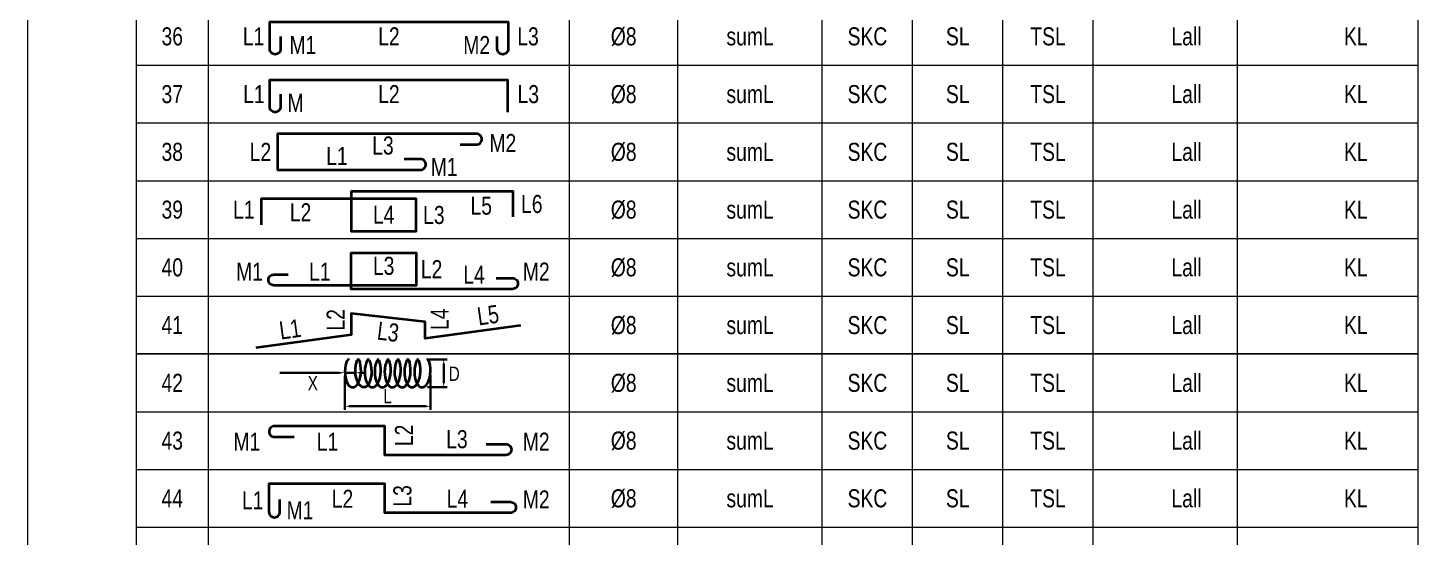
# Model space of a CAD drawing. Header units: millimetres. Extents: x -11352 to 41958, y -3706 to 22926.
# Drawn here: x 19852 to 20044.5, y 5560.9 to 5631.5 of the extents above; entities that cross this region are included whole.
import ezdxf
from ezdxf.enums import TextEntityAlignment as Align

# ---------------------------------------------------------------- set-up
doc = ezdxf.new("R2010")
doc.units = ezdxf.units.MM
for name, color, linetype, lineweight in [('DCE_BaoBeTong', 11, 'Continuous', 20), ('Dce_text', 2, 'Continuous', 30), ('DCE_ThepChu', 1, 'Continuous', 35)]:
    doc.layers.add(name, color=color, linetype=linetype, lineweight=lineweight)
doc.styles.add('Dce_Text', font='roman.shx', dxfattribs={"width": 0.8, "bigfont": 'vnh.shx'})

# ---------------------------------------------------------------- blocks, each defined once
blk = doc.blocks.new('TK36')
at = {"layer": 'DCE_BaoBeTong'}
for p, q in [((0, -8), (0, 0)), ((25, -8), (25, 0)), ((75, -8), (75, 0)), ((90, -8), (90, 0)), ((110, -8), (110, 0)), ((122.5, -8), (122.5, 0)), ((135, -8), (135, 0)), ((147.5, -8), (147.5, 0)), ((167.5, -8), (167.5, 0))]:
    blk.add_line(p, q, dxfattribs=at)
for points in [[(15, -8), (25, -8), (75, -8), (90, -8), (122.5, -8), (135, -8), (147.5, -8), (167.5, -8), (192.5, -8), (192.5, 0)], [(15, 0), (15, -8)]]:
    blk.add_lwpolyline(points, dxfattribs=at)
at = {"layer": 'DCE_ThepChu'}
blk.add_lwpolyline([(35, -4), (35, -5.75, -0.414214), (34.25, -6.5), (34.25, -6.5, -0.414214), (33.5, -5.75), (33.5, -2), (66.5, -2), (66.5, -5.75, -0.414214), (65.75, -6.5), (65.75, -6.5, -0.414214), (65, -5.75), (65, -4)], format="xyb", dxfattribs=at)
at = {"layer": 'Dce_text', "color": 2, "style": 'Dce_Text', "width": 0.8, "flags": 4}
for tag, p in [('SH', (20, -4)), ('L2', (50, -4)), ('DK', (82.5, -4)), ('sumL', (100, -4)), ('SKC', (116.25, -4)), ('SL', (128.75, -4))]:
    blk.add_attdef(tag, text='', height=2.5, dxfattribs=at).set_placement(p, align=Align.MIDDLE_CENTER)
for tag, p in [('L1', (32.74, -4)), ('Lall', (162.5, -4)), ('KL', (185.5, -4)), ('M2', (64, -5.22))]:
    blk.add_attdef(tag, text='', height=2.5, dxfattribs=at).set_placement(p, align=Align.MIDDLE_RIGHT)
for tag, p in [('L3', (67.77, -4)), ('M1', (36.23, -5.22))]:
    blk.add_attdef(tag, text='', height=2.5, dxfattribs=at).set_placement(p, align=Align.MIDDLE_LEFT)
at = {"layer": 'Dce_text', "color": 2, "style": 'Dce_Text', "width": 0.8}
blk.add_attdef('TSL', text='', height=2.5, dxfattribs=at).set_placement((141.25, -4), align=Align.MIDDLE_CENTER)
blk = doc.blocks.new('TK37')
at = {"layer": 'DCE_BaoBeTong'}
for p, q in [((0, -8), (0, 0)), ((25, -8), (25, 0)), ((75, -8), (75, 0)), ((90, -8), (90, 0)), ((110, -8), (110, 0)), ((122.5, -8), (122.5, 0)), ((135, -8), (135, 0)), ((147.5, -8), (147.5, 0)), ((167.5, -8), (167.5, 0))]:
    blk.add_line(p, q, dxfattribs=at)
for points in [[(15, -8), (25, -8), (75, -8), (90, -8), (122.5, -8), (135, -8), (147.5, -8), (167.5, -8), (192.5, -8), (192.5, 0)], [(15, 0), (15, -8)]]:
    blk.add_lwpolyline(points, dxfattribs=at)
at = {"layer": 'DCE_ThepChu'}
blk.add_lwpolyline([(34.99, -4), (34.99, -5.75, -0.414214), (34.24, -6.5), (34.24, -6.5, -0.414214), (33.49, -5.75), (33.49, -2), (66.42, -2), (66.42, -6.5)], format="xyb", dxfattribs=at)
at = {"layer": 'Dce_text', "color": 2, "style": 'Dce_Text', "width": 0.8, "flags": 4}
for tag, p in [('SH', (20, -4)), ('L2', (50, -4)), ('DK', (82.5, -4)), ('sumL', (100, -4)), ('SKC', (116.25, -4)), ('SL', (128.75, -4))]:
    blk.add_attdef(tag, text='', height=2.5, dxfattribs=at).set_placement(p, align=Align.MIDDLE_CENTER)
for tag, p in [('L1', (32.8, -4)), ('Lall', (162.5, -4)), ('KL', (185.5, -4))]:
    blk.add_attdef(tag, text='', height=2.5, dxfattribs=at).set_placement(p, align=Align.MIDDLE_RIGHT)
for tag, p in [('L3', (67.81, -4)), ('M', (35.96, -5.22))]:
    blk.add_attdef(tag, text='', height=2.5, dxfattribs=at).set_placement(p, align=Align.MIDDLE_LEFT)
at = {"layer": 'Dce_text', "color": 2, "style": 'Dce_Text', "width": 0.8}
blk.add_attdef('TSL', text='', height=2.5, dxfattribs=at).set_placement((141.25, -4), align=Align.MIDDLE_CENTER)
blk = doc.blocks.new('TK38')
at = {"layer": 'DCE_BaoBeTong'}
for p, q in [((0, -8), (0, 0)), ((25, -8), (25, 0)), ((75, -8), (75, 0)), ((90, -8), (90, 0)), ((110, -8), (110, 0)), ((122.5, -8), (122.5, 0)), ((135, -8), (135, 0)), ((147.5, -8), (147.5, 0)), ((167.5, -8), (167.5, 0))]:
    blk.add_line(p, q, dxfattribs=at)
for points in [[(15, -8), (25, -8), (75, -8), (90, -8), (122.5, -8), (135, -8), (147.5, -8), (167.5, -8), (192.5, -8), (192.5, 0)], [(15, 0), (15, -8)]]:
    blk.add_lwpolyline(points, dxfattribs=at)
at = {"layer": 'DCE_ThepChu'}
blk.add_lwpolyline([(59.87, -3), (62.12, -3, 0.414214), (62.87, -2.25), (62.87, -2.25, 0.414214), (62.12, -1.5), (34.58, -1.5), (34.58, -6.5), (54.36, -6.5, 0.414214), (55.11, -5.75), (55.11, -5.75, 0.414214), (54.36, -5), (52.11, -5)], format="xyb", dxfattribs=at)
at = {"layer": 'Dce_text', "color": 2, "style": 'Dce_Text', "width": 0.8}
for tag, p in [('L3', (49.17, -3.12)), ('L1', (42.8, -4.57)), ('TSL', (141.25, -4))]:
    blk.add_attdef(tag, text='', height=2.5, dxfattribs=at).set_placement(p, align=Align.MIDDLE_CENTER)
for tag, p in [('M2', (63.91, -2.78)), ('M1', (55.79, -6.08))]:
    blk.add_attdef(tag, text='', height=2.5, dxfattribs=at).set_placement(p, align=Align.MIDDLE_LEFT)
at = {"layer": 'Dce_text', "color": 2, "style": 'Dce_Text', "width": 0.8, "flags": 4}
for tag, p in [('SH', (20, -4)), ('DK', (82.5, -4)), ('sumL', (100, -4)), ('SKC', (116.25, -4)), ('SL', (128.75, -4))]:
    blk.add_attdef(tag, text='', height=2.5, dxfattribs=at).set_placement(p, align=Align.MIDDLE_CENTER)
at = {"layer": 'Dce_text', "color": 2, "style": 'Dce_Text', "width": 0.8}
blk.add_attdef('L2', text='', height=2.5, dxfattribs=at).set_placement((33.45, -4), align=Align.MIDDLE_RIGHT)
at = {"layer": 'Dce_text', "color": 2, "style": 'Dce_Text', "width": 0.8, "flags": 4}
for tag, p in [('Lall', (162.5, -4)), ('KL', (185.5, -4))]:
    blk.add_attdef(tag, text='', height=2.5, dxfattribs=at).set_placement(p, align=Align.MIDDLE_RIGHT)
blk = doc.blocks.new('TK39')
at = {"layer": 'DCE_BaoBeTong'}
for p, q in [((0, -8), (0, 0)), ((25, -8), (25, 0)), ((75, -8), (75, 0)), ((90, -8), (90, 0)), ((110, -8), (110, 0)), ((122.5, -8), (122.5, 0)), ((135, -8), (135, 0)), ((147.5, -8), (147.5, 0)), ((167.5, -8), (167.5, 0))]:
    blk.add_line(p, q, dxfattribs=at)
for points in [[(15, -8), (25, -8), (75, -8), (90, -8), (122.5, -8), (135, -8), (147.5, -8), (167.5, -8), (192.5, -8), (192.5, 0)], [(15, 0), (15, -8)]]:
    blk.add_lwpolyline(points, dxfattribs=at)
at = {"layer": 'DCE_ThepChu'}
blk.add_lwpolyline([(67.2, -5), (67.2, -1.5), (44.78, -1.5), (44.78, -7), (53.75, -7), (53.75, -2.5), (32.31, -2.5), (32.31, -6.13)], dxfattribs=at)
at = {"layer": 'Dce_text', "color": 2, "style": 'Dce_Text', "width": 0.8, "flags": 4}
for tag, p in [('SH', (20, -4)), ('DK', (82.5, -4)), ('sumL', (100, -4)), ('SKC', (116.25, -4)), ('SL', (128.75, -4))]:
    blk.add_attdef(tag, text='', height=2.5, dxfattribs=at).set_placement(p, align=Align.MIDDLE_CENTER)
at = {"layer": 'Dce_text', "color": 2, "style": 'Dce_Text', "width": 0.8}
blk.add_attdef('L1', text='', height=2.5, dxfattribs=at).set_placement((31.46, -4), align=Align.MIDDLE_RIGHT)
for tag, p in [('L2', (38.04, -4.37)), ('L4', (49.27, -4.71)), ('L5', (62.78, -3.45)), ('TSL', (141.25, -4))]:
    blk.add_attdef(tag, text='', height=2.5, dxfattribs=at).set_placement(p, align=Align.MIDDLE_CENTER)
for tag, p in [('L3', (54.73, -4.74)), ('L6', (68.29, -3.22))]:
    blk.add_attdef(tag, text='', height=2.5, dxfattribs=at).set_placement(p, align=Align.MIDDLE_LEFT)
at = {"layer": 'Dce_text', "color": 2, "style": 'Dce_Text', "width": 0.8, "flags": 4}
for tag, p in [('Lall', (162.5, -4)), ('KL', (185.5, -4))]:
    blk.add_attdef(tag, text='', height=2.5, dxfattribs=at).set_placement(p, align=Align.MIDDLE_RIGHT)
blk = doc.blocks.new('TK40')
at = {"layer": 'DCE_BaoBeTong'}
for p, q in [((0, -8), (0, 0)), ((25, -8), (25, 0)), ((75, -8), (75, 0)), ((90, -8), (90, 0)), ((110, -8), (110, 0)), ((122.5, -8), (122.5, 0)), ((135, -8), (135, 0)), ((147.5, -8), (147.5, 0)), ((167.5, -8), (167.5, 0))]:
    blk.add_line(p, q, dxfattribs=at)
for points in [[(15, -8), (25, -8), (75, -8), (90, -8), (122.5, -8), (135, -8), (147.5, -8), (167.5, -8), (192.5, -8), (192.5, 0)], [(15, 0), (15, -8)]]:
    blk.add_lwpolyline(points, dxfattribs=at)
at = {"layer": 'DCE_ThepChu'}
blk.add_lwpolyline([(64.86, -5.5), (67.11, -5.5, -0.414214), (67.86, -6.25), (67.86, -6.25, -0.414214), (67.11, -7), (44.78, -7), (44.78, -2), (53.75, -2), (53.75, -6.5), (34.06, -6.5, -0.414214), (33.31, -5.75), (33.31, -5.75, -0.414214), (34.06, -5), (36.06, -5)], format="xyb", dxfattribs=at)
at = {"layer": 'Dce_text', "color": 2, "style": 'Dce_Text', "width": 0.8, "flags": 4}
for tag, p in [('SH', (20, -4)), ('DK', (82.5, -4)), ('sumL', (100, -4)), ('SKC', (116.25, -4)), ('SL', (128.75, -4))]:
    blk.add_attdef(tag, text='', height=2.5, dxfattribs=at).set_placement(p, align=Align.MIDDLE_CENTER)
at = {"layer": 'Dce_text', "color": 2, "style": 'Dce_Text', "width": 0.8}
blk.add_attdef('M1', text='', height=2.5, dxfattribs=at).set_placement((32.55, -4.59), align=Align.MIDDLE_RIGHT)
for tag, p in [('L1', (40.43, -4.59)), ('L3', (49.27, -3.79)), ('L4', (61.78, -5.02)), ('TSL', (141.25, -4))]:
    blk.add_attdef(tag, text='', height=2.5, dxfattribs=at).set_placement(p, align=Align.MIDDLE_CENTER)
for tag, p in [('L2', (54.42, -4.25)), ('M2', (68.54, -4.59))]:
    blk.add_attdef(tag, text='', height=2.5, dxfattribs=at).set_placement(p, align=Align.MIDDLE_LEFT)
at = {"layer": 'Dce_text', "color": 2, "style": 'Dce_Text', "width": 0.8, "flags": 4}
for tag, p in [('Lall', (162.5, -4)), ('KL', (185.5, -4))]:
    blk.add_attdef(tag, text='', height=2.5, dxfattribs=at).set_placement(p, align=Align.MIDDLE_RIGHT)
blk = doc.blocks.new('TK41')
at = {"layer": 'DCE_BaoBeTong'}
for p, q in [((0, -8), (0, 0)), ((25, -8), (25, 0)), ((75, -8), (75, 0)), ((90, -8), (90, 0)), ((110, -8), (110, 0)), ((122.5, -8), (122.5, 0)), ((135, -8), (135, 0)), ((147.5, -8), (147.5, 0)), ((167.5, -8), (167.5, 0))]:
    blk.add_line(p, q, dxfattribs=at)
for points in [[(15, -8), (25, -8), (75, -8), (90, -8), (122.5, -8), (135, -8), (147.5, -8), (167.5, -8), (192.5, -8), (192.5, 0)], [(15, 0), (15, -8)]]:
    blk.add_lwpolyline(points, dxfattribs=at)
at = {"layer": 'DCE_ThepChu'}
blk.add_lwpolyline([(68.22, -4.04), (55, -5.86), (55, -3.56), (44.78, -2.38), (44.78, -5.36), (31.56, -7.17)], dxfattribs=at)
at = {"layer": 'Dce_text', "color": 2, "style": 'Dce_Text', "width": 0.8}
for tag, p in [('L2', (42.62, -4.76)), ('L4', (57.03, -4.67))]:
    blk.add_attdef(tag, text='', height=2.5, rotation=90, dxfattribs=at).set_placement(p, align=Align.MIDDLE_LEFT)
for tag, rotation, p in [('L5', 8, (63.72, -2.61)), ('L1', 8, (36.32, -4.57)), ('L3', 353, (49.89, -4.93))]:
    blk.add_attdef(tag, text='', height=2.5, rotation=rotation, dxfattribs=at).set_placement(p, align=Align.MIDDLE_CENTER)
at = {"layer": 'Dce_text', "color": 2, "style": 'Dce_Text', "width": 0.8, "flags": 4}
for tag, p in [('SH', (20, -4)), ('DK', (82.5, -4)), ('sumL', (100, -4)), ('SKC', (116.25, -4)), ('SL', (128.75, -4))]:
    blk.add_attdef(tag, text='', height=2.5, dxfattribs=at).set_placement(p, align=Align.MIDDLE_CENTER)
at = {"layer": 'Dce_text', "color": 2, "style": 'Dce_Text', "width": 0.8}
blk.add_attdef('TSL', text='', height=2.5, dxfattribs=at).set_placement((141.25, -4), align=Align.MIDDLE_CENTER)
at = {"layer": 'Dce_text', "color": 2, "style": 'Dce_Text', "width": 0.8, "flags": 4}
for tag, p in [('Lall', (162.5, -4)), ('KL', (185.5, -4))]:
    blk.add_attdef(tag, text='', height=2.5, dxfattribs=at).set_placement(p, align=Align.MIDDLE_RIGHT)
blk = doc.blocks.new('TK42')
at = {"layer": 'DCE_BaoBeTong'}
for p, q in [((0, -8), (0, 0)), ((25, -8), (25, 0)), ((75, -8), (75, 0)), ((90, -8), (90, 0)), ((110, -8), (110, 0)), ((122.5, -8), (122.5, 0)), ((135, -8), (135, 0)), ((147.5, -8), (147.5, 0)), ((167.5, -8), (167.5, 0))]:
    blk.add_line(p, q, dxfattribs=at)
blk.add_lwpolyline([(15, -8), (25, -8), (75, -8), (90, -8), (122.5, -8), (135, -8), (147.5, -8), (167.5, -8), (192.5, -8), (192.5, 0), (167.5, 0), (147.5, 0), (135, 0), (122.5, 0), (90, 0), (75, 0), (25, 0), (15, 0), (15, -8)], dxfattribs=at)
at = {"layer": 'Dce_text', "color": 2}
for p, q in [((55.36, -0.77), (58.08, -0.77)), ((57.58, -1.37), (57.58, -4.02)), ((43.16, -2.6), (34.88, -2.6)), ((45.36, -2.6), (43.91, -2.6)), ((43.91, -3.05), (43.91, -7.75)), ((46.11, -2.6), (46.48, -2.6)), ((55.75, -2.9), (55.75, -7.75)), ((55.36, -4.62), (58.08, -4.62)), ((44.51, -7.25), (55.15, -7.25))]:
    blk.add_line(p, q, dxfattribs=at)
for points in [[(57.48, -1.37), (57.68, -1.37), (57.58, -0.77)], [(43.16, -2.48), (43.16, -2.73), (43.91, -2.6)], [(46.11, -2.48), (46.11, -2.73), (45.36, -2.6)], [(57.48, -4.02), (57.68, -4.02), (57.58, -4.62)], [(44.51, -7.15), (44.51, -7.35), (43.91, -7.25)], [(55.15, -7.15), (55.15, -7.35), (55.75, -7.25)]]:
    blk.add_solid(points, dxfattribs=at)
at = {"layer": 'DCE_ThepChu'}
for points in [[(44.5, -0.85, 0.571733), (44.24, -0.85)], [(45.88, -0.85, 0.571733), (45.61, -0.85)], [(47.25, -0.85, 0.571733), (46.99, -0.85)], [(48.62, -0.85, 0.571733), (48.36, -0.85)], [(50, -0.85, 0.571733), (49.73, -0.85)], [(51.37, -0.85, 0.571733), (51.11, -0.85)], [(52.75, -0.85, 0.571733), (52.48, -0.85)], [(54.12, -0.85, 0.571733), (53.85, -0.85)], [(55.49, -0.85, 0.571733), (55.23, -0.85)]]:
    blk.add_lwpolyline(points, format="xyb", dxfattribs=at)
for centre in [(45.02, -2.37), (47.77, -2.37), (49.14, -2.37), (50.52, -2.37), (51.89, -2.37), (53.26, -2.37), (54.64, -2.37)]:
    blk.add_ellipse(centre, major_axis=(0.07, 2.25), ratio=0.494824, start_param=0.84337, end_param=5.471899, dxfattribs=at)
at = {"layer": 'DCE_ThepChu', "extrusion": (0, 0, -1)}
blk.add_ellipse((46.47, -2.37), major_axis=(-0.07, 2.25), ratio=0.494824, start_param=0.84337, end_param=5.471899, dxfattribs=at)
at = {"layer": 'Dce_text', "color": 2, "style": 'Dce_Text', "width": 0.8, "flags": 4}
blk.add_attdef('D', text='', height=2, dxfattribs=at).set_placement((58.26, -2.74), align=Align.MIDDLE_LEFT)
for tag, height, p in [('SH', 2.5, (20, -4)), ('X', 2, (39.46, -4.06)), ('DK', 2.5, (82.5, -4)), ('sumL', 2.5, (100, -4)), ('SKC', 2.5, (116.25, -4)), ('SL', 2.5, (128.75, -4)), ('L', 2, (49.83, -5.83))]:
    blk.add_attdef(tag, text='', height=height, dxfattribs=at).set_placement(p, align=Align.MIDDLE_CENTER)
at = {"layer": 'Dce_text', "color": 2, "style": 'Dce_Text', "width": 0.8}
blk.add_attdef('TSL', text='', height=2.5, dxfattribs=at).set_placement((141.25, -4), align=Align.MIDDLE_CENTER)
at = {"layer": 'Dce_text', "color": 2, "style": 'Dce_Text', "width": 0.8, "flags": 4}
for tag, p in [('Lall', (162.5, -4)), ('KL', (185.5, -4))]:
    blk.add_attdef(tag, text='', height=2.5, dxfattribs=at).set_placement(p, align=Align.MIDDLE_RIGHT)
blk = doc.blocks.new('TK43')
at = {"layer": 'DCE_BaoBeTong'}
for p, q in [((0, -8), (0, 0)), ((25, -8), (25, 0)), ((75, -8), (75, 0)), ((90, -8), (90, 0)), ((110, -8), (110, 0)), ((122.5, -8), (122.5, 0)), ((135, -8), (135, 0)), ((147.5, -8), (147.5, 0)), ((167.5, -8), (167.5, 0))]:
    blk.add_line(p, q, dxfattribs=at)
for points in [[(15, -8), (25, -8), (75, -8), (90, -8), (122.5, -8), (135, -8), (147.5, -8), (167.5, -8), (192.5, -8), (192.5, 0)], [(15, 0), (15, -8)]]:
    blk.add_lwpolyline(points, dxfattribs=at)
at = {"layer": 'DCE_ThepChu'}
blk.add_lwpolyline([(63.45, -4.5), (66.2, -4.5, -0.414214), (66.95, -5.25), (66.95, -5.25, -0.414214), (66.2, -6), (49.43, -6), (49.43, -2), (34.15, -2, 0.414214), (33.4, -2.75), (33.4, -2.75, 0.414214), (34.15, -3.5), (36.9, -3.5)], format="xyb", dxfattribs=at)
at = {"layer": 'Dce_text', "color": 2, "style": 'Dce_Text', "width": 0.8}
blk.add_attdef('L2', text='', height=2.5, rotation=90, dxfattribs=at).set_placement((52.08, -3.28), align=Align.MIDDLE_CENTER)
at = {"layer": 'Dce_text', "color": 2, "style": 'Dce_Text', "width": 0.8, "flags": 4}
for tag, p in [('SH', (20, -4)), ('DK', (82.5, -4)), ('sumL', (100, -4)), ('SKC', (116.25, -4)), ('SL', (128.75, -4))]:
    blk.add_attdef(tag, text='', height=2.5, dxfattribs=at).set_placement(p, align=Align.MIDDLE_CENTER)
at = {"layer": 'Dce_text', "color": 2, "style": 'Dce_Text', "width": 0.8}
blk.add_attdef('M1', text='', height=2.5, dxfattribs=at).set_placement((32.34, -4.16), align=Align.MIDDLE_RIGHT)
for tag, p in [('L1', (42.37, -4.16)), ('L3', (59.41, -3.8)), ('TSL', (141.25, -4))]:
    blk.add_attdef(tag, text='', height=2.5, dxfattribs=at).set_placement(p, align=Align.MIDDLE_CENTER)
blk.add_attdef('M2', text='', height=2.5, dxfattribs=at).set_placement((67.89, -4.16), align=Align.MIDDLE_LEFT)
at = {"layer": 'Dce_text', "color": 2, "style": 'Dce_Text', "width": 0.8, "flags": 4}
for tag, p in [('Lall', (162.5, -4)), ('KL', (185.5, -4))]:
    blk.add_attdef(tag, text='', height=2.5, dxfattribs=at).set_placement(p, align=Align.MIDDLE_RIGHT)
blk = doc.blocks.new('TK44')
at = {"layer": 'DCE_BaoBeTong'}
for p, q in [((0, -8), (0, 0)), ((25, -8), (25, 0)), ((75, -8), (75, 0)), ((90, -8), (90, 0)), ((110, -8), (110, 0)), ((122.5, -8), (122.5, 0)), ((135, -8), (135, 0)), ((147.5, -8), (147.5, 0)), ((167.5, -8), (167.5, 0))]:
    blk.add_line(p, q, dxfattribs=at)
for points in [[(15, -8), (25, -8), (75, -8), (90, -8), (122.5, -8), (135, -8), (147.5, -8), (167.5, -8), (192.5, -8), (192.5, 0)], [(15, 0), (15, -8)]]:
    blk.add_lwpolyline(points, dxfattribs=at)
at = {"layer": 'DCE_ThepChu'}
blk.add_lwpolyline([(64.09, -4.5), (66.84, -4.5, -0.414214), (67.59, -5.25), (67.59, -5.25, -0.414214), (66.84, -6), (49.43, -6), (49.43, -2), (33.39, -2), (33.39, -5.89, 0.414214), (34.14, -6.64, 0.414214), (34.89, -5.89), (34.89, -4.14)], format="xyb", dxfattribs=at)
at = {"layer": 'Dce_text', "color": 2, "style": 'Dce_Text', "width": 0.8, "flags": 4}
for tag, p in [('SH', (20, -4)), ('DK', (82.5, -4)), ('sumL', (100, -4)), ('SKC', (116.25, -4)), ('SL', (128.75, -4))]:
    blk.add_attdef(tag, text='', height=2.5, dxfattribs=at).set_placement(p, align=Align.MIDDLE_CENTER)
at = {"layer": 'Dce_text', "color": 2, "style": 'Dce_Text', "width": 0.8}
blk.add_attdef('L1', text='', height=2.5, dxfattribs=at).set_placement((32.62, -4.29), align=Align.MIDDLE_RIGHT)
for tag, p in [('L2', (43.57, -4.06)), ('L4', (59.48, -4.06)), ('TSL', (141.25, -4))]:
    blk.add_attdef(tag, text='', height=2.5, dxfattribs=at).set_placement(p, align=Align.MIDDLE_CENTER)
blk.add_attdef('L3', text='', height=2.5, rotation=90, dxfattribs=at).set_placement((51.86, -5.15), align=Align.MIDDLE_LEFT)
for tag, p in [('M2', (68.53, -4.16)), ('M1', (35.83, -5.65))]:
    blk.add_attdef(tag, text='', height=2.5, dxfattribs=at).set_placement(p, align=Align.MIDDLE_LEFT)
at = {"layer": 'Dce_text', "color": 2, "style": 'Dce_Text', "width": 0.8, "flags": 4}
for tag, p in [('Lall', (162.5, -4)), ('KL', (185.5, -4))]:
    blk.add_attdef(tag, text='', height=2.5, dxfattribs=at).set_placement(p, align=Align.MIDDLE_RIGHT)
blk = doc.blocks.new('TKTUnknown')
at = {"layer": 'DCE_BaoBeTong'}
for p, q in [((0, -13.5), (0, 0)), ((25, -13.5), (25, 0)), ((75, -13.5), (75, 0)), ((90, -13.5), (90, 0)), ((110, -13.5), (110, 0)), ((122.5, -13.5), (122.5, 0)), ((135, -13.5), (135, 0)), ((147.5, -13.5), (147.5, 0)), ((167.5, -13.5), (167.5, 0))]:
    blk.add_line(p, q, dxfattribs=at)
for points in [[(15, -13.5), (25, -13.5), (75, -13.5), (90, -13.5), (122.5, -13.5), (135, -13.5), (147.5, -13.5), (167.5, -13.5), (192.5, -13.5), (192.5, 0)], [(15, 0), (15, -13.5)]]:
    blk.add_lwpolyline(points, dxfattribs=at)
at = {"layer": 'Dce_text', "color": 2, "style": 'Dce_Text', "width": 0.8, "flags": 4}
for tag, p in [('SH', (20, -6.75)), ('DK', (82.5, -6.75)), ('sumL', (100, -6.75)), ('SKC', (116.25, -6.75)), ('SL', (128.75, -6.75))]:
    blk.add_attdef(tag, text='', height=2.5, dxfattribs=at).set_placement(p, align=Align.MIDDLE_CENTER)
at = {"layer": 'Dce_text', "color": 2, "style": 'Dce_Text', "width": 0.8}
blk.add_attdef('TSL', text='', height=2.5, dxfattribs=at).set_placement((141.25, -6.75), align=Align.MIDDLE_CENTER)
at = {"layer": 'Dce_text', "color": 2, "style": 'Dce_Text', "width": 0.8, "flags": 4}
for tag, p in [('Lall', (162.5, -6.75)), ('KL', (185.5, -6.75))]:
    blk.add_attdef(tag, text='', height=2.5, dxfattribs=at).set_placement(p, align=Align.MIDDLE_RIGHT)
blk = doc.blocks.new('Block_ALL')
ref = blk.add_blockref('TK36', (19851.97, 5634.29))
ref.add_attrib('M2', 'M2', dxfattribs={"layer": 'Dce_text', "color": 2, "height": 2.5, "style": 'Dce_Text', "width": 0.8}).set_placement((19915.98, 5629.08), align=Align.MIDDLE_RIGHT)
ref.add_attrib('M1', 'M1', dxfattribs={"layer": 'Dce_text', "color": 2, "height": 2.5, "style": 'Dce_Text', "width": 0.8}).set_placement((19888.2, 5629.08), align=Align.MIDDLE_LEFT)
ref.add_attrib('TSL', 'TSL', dxfattribs={"layer": 'Dce_text', "color": 2, "height": 2.5, "style": 'Dce_Text', "width": 0.8}).set_placement((19993.22, 5630.29), align=Align.MIDDLE_CENTER)
ref.add_attrib('KL', 'KL', dxfattribs={"layer": 'Dce_text', "color": 2, "height": 2.5, "style": 'Dce_Text', "width": 0.8}).set_placement((20037.47, 5630.29), align=Align.MIDDLE_RIGHT)
ref.add_attrib('Lall', 'Lall', dxfattribs={"layer": 'Dce_text', "color": 2, "height": 2.5, "style": 'Dce_Text', "width": 0.8}).set_placement((20014.47, 5630.29), align=Align.MIDDLE_RIGHT)
ref.add_attrib('SKC', 'SKC', dxfattribs={"layer": 'Dce_text', "color": 2, "height": 2.5, "style": 'Dce_Text', "width": 0.8}).set_placement((19968.22, 5630.29), align=Align.MIDDLE_CENTER)
ref.add_attrib('SL', 'SL', dxfattribs={"layer": 'Dce_text', "color": 2, "height": 2.5, "style": 'Dce_Text', "width": 0.8}).set_placement((19980.72, 5630.29), align=Align.MIDDLE_CENTER)
ref.add_attrib('sumL', 'sumL', dxfattribs={"layer": 'Dce_text', "color": 2, "height": 2.5, "style": 'Dce_Text', "width": 0.8}).set_placement((19951.97, 5630.29), align=Align.MIDDLE_CENTER)
ref.add_attrib('DK', 'Ø8', dxfattribs={"layer": 'Dce_text', "color": 2, "height": 2.5, "style": 'Dce_Text', "width": 0.8}).set_placement((19934.47, 5630.29), align=Align.MIDDLE_CENTER)
ref.add_attrib('L3', 'L3', dxfattribs={"layer": 'Dce_text', "color": 2, "height": 2.5, "style": 'Dce_Text', "width": 0.8}).set_placement((19919.74, 5630.29), align=Align.MIDDLE_LEFT)
ref.add_attrib('L1', 'L1', dxfattribs={"layer": 'Dce_text', "color": 2, "height": 2.5, "style": 'Dce_Text', "width": 0.8}).set_placement((19884.71, 5630.29), align=Align.MIDDLE_RIGHT)
ref.add_attrib('L2', 'L2', dxfattribs={"layer": 'Dce_text', "color": 2, "height": 2.5, "style": 'Dce_Text', "width": 0.8}).set_placement((19901.97, 5630.29), align=Align.MIDDLE_CENTER)
ref.add_attrib('SH', '36', dxfattribs={"layer": 'Dce_text', "color": 2, "height": 2.5, "style": 'Dce_Text', "width": 0.8}).set_placement((19871.97, 5630.29), align=Align.MIDDLE_CENTER)
ref = blk.add_blockref('TK37', (19851.97, 5626.29))
ref.add_attrib('SH', '37', dxfattribs={"layer": 'Dce_text', "color": 2, "height": 2.5, "style": 'Dce_Text', "width": 0.8}).set_placement((19871.97, 5622.29), align=Align.MIDDLE_CENTER)
ref.add_attrib('L2', 'L2', dxfattribs={"layer": 'Dce_text', "color": 2, "height": 2.5, "style": 'Dce_Text', "width": 0.8}).set_placement((19901.97, 5622.29), align=Align.MIDDLE_CENTER)
ref.add_attrib('L1', 'L1', dxfattribs={"layer": 'Dce_text', "color": 2, "height": 2.5, "style": 'Dce_Text', "width": 0.8}).set_placement((19884.77, 5622.29), align=Align.MIDDLE_RIGHT)
ref.add_attrib('L3', 'L3', dxfattribs={"layer": 'Dce_text', "color": 2, "height": 2.5, "style": 'Dce_Text', "width": 0.8}).set_placement((19919.78, 5622.29), align=Align.MIDDLE_LEFT)
ref.add_attrib('DK', 'Ø8', dxfattribs={"layer": 'Dce_text', "color": 2, "height": 2.5, "style": 'Dce_Text', "width": 0.8}).set_placement((19934.47, 5622.29), align=Align.MIDDLE_CENTER)
ref.add_attrib('sumL', 'sumL', dxfattribs={"layer": 'Dce_text', "color": 2, "height": 2.5, "style": 'Dce_Text', "width": 0.8}).set_placement((19951.97, 5622.29), align=Align.MIDDLE_CENTER)
ref.add_attrib('SL', 'SL', dxfattribs={"layer": 'Dce_text', "color": 2, "height": 2.5, "style": 'Dce_Text', "width": 0.8}).set_placement((19980.72, 5622.29), align=Align.MIDDLE_CENTER)
ref.add_attrib('SKC', 'SKC', dxfattribs={"layer": 'Dce_text', "color": 2, "height": 2.5, "style": 'Dce_Text', "width": 0.8}).set_placement((19968.22, 5622.29), align=Align.MIDDLE_CENTER)
ref.add_attrib('Lall', 'Lall', dxfattribs={"layer": 'Dce_text', "color": 2, "height": 2.5, "style": 'Dce_Text', "width": 0.8}).set_placement((20014.47, 5622.29), align=Align.MIDDLE_RIGHT)
ref.add_attrib('KL', 'KL', dxfattribs={"layer": 'Dce_text', "color": 2, "height": 2.5, "style": 'Dce_Text', "width": 0.8}).set_placement((20037.47, 5622.29), align=Align.MIDDLE_RIGHT)
ref.add_attrib('TSL', 'TSL', dxfattribs={"layer": 'Dce_text', "color": 2, "height": 2.5, "style": 'Dce_Text', "width": 0.8}).set_placement((19993.22, 5622.29), align=Align.MIDDLE_CENTER)
ref.add_attrib('M', 'M', dxfattribs={"layer": 'Dce_text', "color": 2, "height": 2.5, "style": 'Dce_Text', "width": 0.8}).set_placement((19887.93, 5621.08), align=Align.MIDDLE_LEFT)
ref = blk.add_blockref('TK38', (19851.97, 5618.29))
ref.add_attrib('TSL', 'TSL', dxfattribs={"layer": 'Dce_text', "color": 2, "height": 2.5, "style": 'Dce_Text', "width": 0.8}).set_placement((19993.22, 5614.29), align=Align.MIDDLE_CENTER)
ref.add_attrib('SH', '38', dxfattribs={"layer": 'Dce_text', "color": 2, "height": 2.5, "style": 'Dce_Text', "width": 0.8}).set_placement((19871.97, 5614.29), align=Align.MIDDLE_CENTER)
ref.add_attrib('DK', 'Ø8', dxfattribs={"layer": 'Dce_text', "color": 2, "height": 2.5, "style": 'Dce_Text', "width": 0.8}).set_placement((19934.47, 5614.29), align=Align.MIDDLE_CENTER)
ref.add_attrib('sumL', 'sumL', dxfattribs={"layer": 'Dce_text', "color": 2, "height": 2.5, "style": 'Dce_Text', "width": 0.8}).set_placement((19951.97, 5614.29), align=Align.MIDDLE_CENTER)
ref.add_attrib('SL', 'SL', dxfattribs={"layer": 'Dce_text', "color": 2, "height": 2.5, "style": 'Dce_Text', "width": 0.8}).set_placement((19980.72, 5614.29), align=Align.MIDDLE_CENTER)
ref.add_attrib('SKC', 'SKC', dxfattribs={"layer": 'Dce_text', "color": 2, "height": 2.5, "style": 'Dce_Text', "width": 0.8}).set_placement((19968.22, 5614.29), align=Align.MIDDLE_CENTER)
ref.add_attrib('Lall', 'Lall', dxfattribs={"layer": 'Dce_text', "color": 2, "height": 2.5, "style": 'Dce_Text', "width": 0.8}).set_placement((20014.47, 5614.29), align=Align.MIDDLE_RIGHT)
ref.add_attrib('KL', 'KL', dxfattribs={"layer": 'Dce_text', "color": 2, "height": 2.5, "style": 'Dce_Text', "width": 0.8}).set_placement((20037.47, 5614.29), align=Align.MIDDLE_RIGHT)
ref.add_attrib('L1', 'L1', dxfattribs={"layer": 'Dce_text', "color": 2, "height": 2.5, "style": 'Dce_Text', "width": 0.8}).set_placement((19894.77, 5613.72), align=Align.MIDDLE_CENTER)
ref.add_attrib('L2', 'L2', dxfattribs={"layer": 'Dce_text', "color": 2, "height": 2.5, "style": 'Dce_Text', "width": 0.8}).set_placement((19885.67, 5614.29), align=Align.MIDDLE_RIGHT)
ref.add_attrib('M1', 'M1', dxfattribs={"layer": 'Dce_text', "color": 2, "height": 2.5, "style": 'Dce_Text', "width": 0.8}).set_placement((19907.76, 5612.21), align=Align.MIDDLE_LEFT)
ref.add_attrib('M2', 'M2', dxfattribs={"layer": 'Dce_text', "color": 2, "height": 2.5, "style": 'Dce_Text', "width": 0.8}).set_placement((19915.88, 5615.51), align=Align.MIDDLE_LEFT)
ref.add_attrib('L3', 'L3', dxfattribs={"layer": 'Dce_text', "color": 2, "height": 2.5, "style": 'Dce_Text', "width": 0.8}).set_placement((19901.14, 5615.17), align=Align.MIDDLE_CENTER)
ref = blk.add_blockref('TK39', (19851.97, 5610.29))
ref.add_attrib('L5', 'L5', dxfattribs={"layer": 'Dce_text', "color": 2, "height": 2.5, "style": 'Dce_Text', "width": 0.8}).set_placement((19914.75, 5606.84), align=Align.MIDDLE_CENTER)
ref.add_attrib('L3', 'L3', dxfattribs={"layer": 'Dce_text', "color": 2, "height": 2.5, "style": 'Dce_Text', "width": 0.8}).set_placement((19906.7, 5605.55), align=Align.MIDDLE_LEFT)
ref.add_attrib('L6', 'L6', dxfattribs={"layer": 'Dce_text', "color": 2, "height": 2.5, "style": 'Dce_Text', "width": 0.8}).set_placement((19920.26, 5607.07), align=Align.MIDDLE_LEFT)
ref.add_attrib('L4', 'L4', dxfattribs={"layer": 'Dce_text', "color": 2, "height": 2.5, "style": 'Dce_Text', "width": 0.8}).set_placement((19901.24, 5605.58), align=Align.MIDDLE_CENTER)
ref.add_attrib('L2', 'L2', dxfattribs={"layer": 'Dce_text', "color": 2, "height": 2.5, "style": 'Dce_Text', "width": 0.8}).set_placement((19889.73, 5605.92), align=Align.MIDDLE_CENTER)
ref.add_attrib('L1', 'L1', dxfattribs={"layer": 'Dce_text', "color": 2, "height": 2.5, "style": 'Dce_Text', "width": 0.8}).set_placement((19883.37, 5606.29), align=Align.MIDDLE_RIGHT)
ref.add_attrib('KL', 'KL', dxfattribs={"layer": 'Dce_text', "color": 2, "height": 2.5, "style": 'Dce_Text', "width": 0.8}).set_placement((20037.47, 5606.29), align=Align.MIDDLE_RIGHT)
ref.add_attrib('Lall', 'Lall', dxfattribs={"layer": 'Dce_text', "color": 2, "height": 2.5, "style": 'Dce_Text', "width": 0.8}).set_placement((20014.47, 5606.29), align=Align.MIDDLE_RIGHT)
ref.add_attrib('SKC', 'SKC', dxfattribs={"layer": 'Dce_text', "color": 2, "height": 2.5, "style": 'Dce_Text', "width": 0.8}).set_placement((19968.22, 5606.29), align=Align.MIDDLE_CENTER)
ref.add_attrib('SL', 'SL', dxfattribs={"layer": 'Dce_text', "color": 2, "height": 2.5, "style": 'Dce_Text', "width": 0.8}).set_placement((19980.72, 5606.29), align=Align.MIDDLE_CENTER)
ref.add_attrib('sumL', 'sumL', dxfattribs={"layer": 'Dce_text', "color": 2, "height": 2.5, "style": 'Dce_Text', "width": 0.8}).set_placement((19951.97, 5606.29), align=Align.MIDDLE_CENTER)
ref.add_attrib('DK', 'Ø8', dxfattribs={"layer": 'Dce_text', "color": 2, "height": 2.5, "style": 'Dce_Text', "width": 0.8}).set_placement((19934.47, 5606.29), align=Align.MIDDLE_CENTER)
ref.add_attrib('SH', '39', dxfattribs={"layer": 'Dce_text', "color": 2, "height": 2.5, "style": 'Dce_Text', "width": 0.8}).set_placement((19871.97, 5606.29), align=Align.MIDDLE_CENTER)
ref.add_attrib('TSL', 'TSL', dxfattribs={"layer": 'Dce_text', "color": 2, "height": 2.5, "style": 'Dce_Text', "width": 0.8}).set_placement((19993.22, 5606.29), align=Align.MIDDLE_CENTER)
ref = blk.add_blockref('TK40', (19851.97, 5602.29))
ref.add_attrib('M2', 'M2', dxfattribs={"layer": 'Dce_text', "color": 2, "height": 2.5, "style": 'Dce_Text', "width": 0.8}).set_placement((19920.51, 5597.7), align=Align.MIDDLE_LEFT)
ref.add_attrib('M1', 'M1', dxfattribs={"layer": 'Dce_text', "color": 2, "height": 2.5, "style": 'Dce_Text', "width": 0.8}).set_placement((19884.52, 5597.7), align=Align.MIDDLE_RIGHT)
ref.add_attrib('TSL', 'TSL', dxfattribs={"layer": 'Dce_text', "color": 2, "height": 2.5, "style": 'Dce_Text', "width": 0.8}).set_placement((19993.22, 5598.29), align=Align.MIDDLE_CENTER)
ref.add_attrib('SH', '40', dxfattribs={"layer": 'Dce_text', "color": 2, "height": 2.5, "style": 'Dce_Text', "width": 0.8}).set_placement((19871.97, 5598.29), align=Align.MIDDLE_CENTER)
ref.add_attrib('DK', 'Ø8', dxfattribs={"layer": 'Dce_text', "color": 2, "height": 2.5, "style": 'Dce_Text', "width": 0.8}).set_placement((19934.47, 5598.29), align=Align.MIDDLE_CENTER)
ref.add_attrib('sumL', 'sumL', dxfattribs={"layer": 'Dce_text', "color": 2, "height": 2.5, "style": 'Dce_Text', "width": 0.8}).set_placement((19951.97, 5598.29), align=Align.MIDDLE_CENTER)
ref.add_attrib('SL', 'SL', dxfattribs={"layer": 'Dce_text', "color": 2, "height": 2.5, "style": 'Dce_Text', "width": 0.8}).set_placement((19980.72, 5598.29), align=Align.MIDDLE_CENTER)
ref.add_attrib('SKC', 'SKC', dxfattribs={"layer": 'Dce_text', "color": 2, "height": 2.5, "style": 'Dce_Text', "width": 0.8}).set_placement((19968.22, 5598.29), align=Align.MIDDLE_CENTER)
ref.add_attrib('Lall', 'Lall', dxfattribs={"layer": 'Dce_text', "color": 2, "height": 2.5, "style": 'Dce_Text', "width": 0.8}).set_placement((20014.47, 5598.29), align=Align.MIDDLE_RIGHT)
ref.add_attrib('KL', 'KL', dxfattribs={"layer": 'Dce_text', "color": 2, "height": 2.5, "style": 'Dce_Text', "width": 0.8}).set_placement((20037.47, 5598.29), align=Align.MIDDLE_RIGHT)
ref.add_attrib('L1', 'L1', dxfattribs={"layer": 'Dce_text', "color": 2, "height": 2.5, "style": 'Dce_Text', "width": 0.8}).set_placement((19892.4, 5597.7), align=Align.MIDDLE_CENTER)
ref.add_attrib('L2', 'L2', dxfattribs={"layer": 'Dce_text', "color": 2, "height": 2.5, "style": 'Dce_Text', "width": 0.8}).set_placement((19906.39, 5598.04), align=Align.MIDDLE_LEFT)
ref.add_attrib('L4', 'L4', dxfattribs={"layer": 'Dce_text', "color": 2, "height": 2.5, "style": 'Dce_Text', "width": 0.8}).set_placement((19913.75, 5597.27), align=Align.MIDDLE_CENTER)
ref.add_attrib('L3', 'L3', dxfattribs={"layer": 'Dce_text', "color": 2, "height": 2.5, "style": 'Dce_Text', "width": 0.8}).set_placement((19901.24, 5598.5), align=Align.MIDDLE_CENTER)
ref = blk.add_blockref('TK41', (19851.97, 5594.29))
ref.add_attrib('L5', 'L5', dxfattribs={"layer": 'Dce_text', "color": 2, "height": 2.5, "rotation": 8, "style": 'Dce_Text', "width": 0.8}).set_placement((19915.69, 5591.68), align=Align.MIDDLE_CENTER)
ref.add_attrib('L3', 'L3', dxfattribs={"layer": 'Dce_text', "color": 2, "height": 2.5, "rotation": 353, "style": 'Dce_Text', "width": 0.8}).set_placement((19901.86, 5589.36), align=Align.MIDDLE_CENTER)
ref.add_attrib('L4', 'L4', dxfattribs={"layer": 'Dce_text', "color": 2, "height": 2.5, "rotation": 90, "style": 'Dce_Text', "width": 0.8}).set_placement((19909, 5589.62), align=Align.MIDDLE_LEFT)
ref.add_attrib('L2', 'L2', dxfattribs={"layer": 'Dce_text', "color": 2, "height": 2.5, "rotation": 90, "style": 'Dce_Text', "width": 0.8}).set_placement((19894.6, 5589.53), align=Align.MIDDLE_LEFT)
ref.add_attrib('L1', 'L1', dxfattribs={"layer": 'Dce_text', "color": 2, "height": 2.5, "rotation": 8, "style": 'Dce_Text', "width": 0.8}).set_placement((19888.29, 5589.72), align=Align.MIDDLE_CENTER)
ref.add_attrib('KL', 'KL', dxfattribs={"layer": 'Dce_text', "color": 2, "height": 2.5, "style": 'Dce_Text', "width": 0.8}).set_placement((20037.47, 5590.29), align=Align.MIDDLE_RIGHT)
ref.add_attrib('Lall', 'Lall', dxfattribs={"layer": 'Dce_text', "color": 2, "height": 2.5, "style": 'Dce_Text', "width": 0.8}).set_placement((20014.47, 5590.29), align=Align.MIDDLE_RIGHT)
ref.add_attrib('SKC', 'SKC', dxfattribs={"layer": 'Dce_text', "color": 2, "height": 2.5, "style": 'Dce_Text', "width": 0.8}).set_placement((19968.22, 5590.29), align=Align.MIDDLE_CENTER)
ref.add_attrib('SL', 'SL', dxfattribs={"layer": 'Dce_text', "color": 2, "height": 2.5, "style": 'Dce_Text', "width": 0.8}).set_placement((19980.72, 5590.29), align=Align.MIDDLE_CENTER)
ref.add_attrib('sumL', 'sumL', dxfattribs={"layer": 'Dce_text', "color": 2, "height": 2.5, "style": 'Dce_Text', "width": 0.8}).set_placement((19951.97, 5590.29), align=Align.MIDDLE_CENTER)
ref.add_attrib('DK', 'Ø8', dxfattribs={"layer": 'Dce_text', "color": 2, "height": 2.5, "style": 'Dce_Text', "width": 0.8}).set_placement((19934.47, 5590.29), align=Align.MIDDLE_CENTER)
ref.add_attrib('SH', '41', dxfattribs={"layer": 'Dce_text', "color": 2, "height": 2.5, "style": 'Dce_Text', "width": 0.8}).set_placement((19871.97, 5590.29), align=Align.MIDDLE_CENTER)
ref.add_attrib('TSL', 'TSL', dxfattribs={"layer": 'Dce_text', "color": 2, "height": 2.5, "style": 'Dce_Text', "width": 0.8}).set_placement((19993.22, 5590.29), align=Align.MIDDLE_CENTER)
ref = blk.add_blockref('TK42', (19851.97, 5586.29))
ref.add_attrib('X', 'X', dxfattribs={"layer": 'Dce_text', "color": 2, "height": 2, "style": 'Dce_Text', "width": 0.8}).set_placement((19891.43, 5582.24), align=Align.MIDDLE_CENTER)
ref.add_attrib('D', 'D', dxfattribs={"layer": 'Dce_text', "color": 2, "height": 2, "style": 'Dce_Text', "width": 0.8}).set_placement((19910.23, 5583.55), align=Align.MIDDLE_LEFT)
ref.add_attrib('L', 'L', dxfattribs={"layer": 'Dce_text', "color": 2, "height": 2, "style": 'Dce_Text', "width": 0.8}).set_placement((19901.8, 5580.46), align=Align.MIDDLE_CENTER)
ref.add_attrib('TSL', 'TSL', dxfattribs={"layer": 'Dce_text', "color": 2, "height": 2.5, "style": 'Dce_Text', "width": 0.8}).set_placement((19993.22, 5582.29), align=Align.MIDDLE_CENTER)
ref.add_attrib('SH', '42', dxfattribs={"layer": 'Dce_text', "color": 2, "height": 2.5, "style": 'Dce_Text', "width": 0.8}).set_placement((19871.97, 5582.29), align=Align.MIDDLE_CENTER)
ref.add_attrib('DK', 'Ø8', dxfattribs={"layer": 'Dce_text', "color": 2, "height": 2.5, "style": 'Dce_Text', "width": 0.8}).set_placement((19934.47, 5582.29), align=Align.MIDDLE_CENTER)
ref.add_attrib('sumL', 'sumL', dxfattribs={"layer": 'Dce_text', "color": 2, "height": 2.5, "style": 'Dce_Text', "width": 0.8}).set_placement((19951.97, 5582.29), align=Align.MIDDLE_CENTER)
ref.add_attrib('SL', 'SL', dxfattribs={"layer": 'Dce_text', "color": 2, "height": 2.5, "style": 'Dce_Text', "width": 0.8}).set_placement((19980.72, 5582.29), align=Align.MIDDLE_CENTER)
ref.add_attrib('SKC', 'SKC', dxfattribs={"layer": 'Dce_text', "color": 2, "height": 2.5, "style": 'Dce_Text', "width": 0.8}).set_placement((19968.22, 5582.29), align=Align.MIDDLE_CENTER)
ref.add_attrib('Lall', 'Lall', dxfattribs={"layer": 'Dce_text', "color": 2, "height": 2.5, "style": 'Dce_Text', "width": 0.8}).set_placement((20014.47, 5582.29), align=Align.MIDDLE_RIGHT)
ref.add_attrib('KL', 'KL', dxfattribs={"layer": 'Dce_text', "color": 2, "height": 2.5, "style": 'Dce_Text', "width": 0.8}).set_placement((20037.47, 5582.29), align=Align.MIDDLE_RIGHT)
ref = blk.add_blockref('TK43', (19851.97, 5578.29))
ref.add_attrib('SH', '43', dxfattribs={"layer": 'Dce_text', "color": 2, "height": 2.5, "style": 'Dce_Text', "width": 0.8}).set_placement((19871.97, 5574.29), align=Align.MIDDLE_CENTER)
ref.add_attrib('DK', 'Ø8', dxfattribs={"layer": 'Dce_text', "color": 2, "height": 2.5, "style": 'Dce_Text', "width": 0.8}).set_placement((19934.47, 5574.29), align=Align.MIDDLE_CENTER)
ref.add_attrib('sumL', 'sumL', dxfattribs={"layer": 'Dce_text', "color": 2, "height": 2.5, "style": 'Dce_Text', "width": 0.8}).set_placement((19951.97, 5574.29), align=Align.MIDDLE_CENTER)
ref.add_attrib('SL', 'SL', dxfattribs={"layer": 'Dce_text', "color": 2, "height": 2.5, "style": 'Dce_Text', "width": 0.8}).set_placement((19980.72, 5574.29), align=Align.MIDDLE_CENTER)
ref.add_attrib('SKC', 'SKC', dxfattribs={"layer": 'Dce_text', "color": 2, "height": 2.5, "style": 'Dce_Text', "width": 0.8}).set_placement((19968.22, 5574.29), align=Align.MIDDLE_CENTER)
ref.add_attrib('Lall', 'Lall', dxfattribs={"layer": 'Dce_text', "color": 2, "height": 2.5, "style": 'Dce_Text', "width": 0.8}).set_placement((20014.47, 5574.29), align=Align.MIDDLE_RIGHT)
ref.add_attrib('KL', 'KL', dxfattribs={"layer": 'Dce_text', "color": 2, "height": 2.5, "style": 'Dce_Text', "width": 0.8}).set_placement((20037.47, 5574.29), align=Align.MIDDLE_RIGHT)
ref.add_attrib('L1', 'L1', dxfattribs={"layer": 'Dce_text', "color": 2, "height": 2.5, "style": 'Dce_Text', "width": 0.8}).set_placement((19894.95, 5574.14), align=Align.MIDDLE_RIGHT)
ref.add_attrib('L2', 'L2', dxfattribs={"layer": 'Dce_text', "color": 2, "height": 2.5, "rotation": 90, "style": 'Dce_Text', "width": 0.8}).set_placement((19904.05, 5575.01), align=Align.MIDDLE_CENTER)
ref.add_attrib('L3', 'L3', dxfattribs={"layer": 'Dce_text', "color": 2, "height": 2.5, "style": 'Dce_Text', "width": 0.8}).set_placement((19911.38, 5574.49), align=Align.MIDDLE_CENTER)
ref.add_attrib('TSL', 'TSL', dxfattribs={"layer": 'Dce_text', "color": 2, "height": 2.5, "style": 'Dce_Text', "width": 0.8}).set_placement((19993.22, 5574.29), align=Align.MIDDLE_CENTER)
ref.add_attrib('M1', 'M1', dxfattribs={"layer": 'Dce_text', "color": 2, "height": 2.5, "style": 'Dce_Text', "width": 0.8}).set_placement((19884.15, 5574.14), align=Align.MIDDLE_RIGHT)
ref.add_attrib('M2', 'M2', dxfattribs={"layer": 'Dce_text', "color": 2, "height": 2.5, "style": 'Dce_Text', "width": 0.8}).set_placement((19920.5, 5574.14), align=Align.MIDDLE_LEFT)
ref = blk.add_blockref('TK44', (19851.97, 5570.29))
ref.add_attrib('L4', 'L4', dxfattribs={"layer": 'Dce_text', "color": 2, "height": 2.5, "style": 'Dce_Text', "width": 0.8}).set_placement((19911.45, 5566.23), align=Align.MIDDLE_CENTER)
ref.add_attrib('M2', 'M2', dxfattribs={"layer": 'Dce_text', "color": 2, "height": 2.5, "style": 'Dce_Text', "width": 0.8}).set_placement((19920.5, 5566.14), align=Align.MIDDLE_LEFT)
ref.add_attrib('M1', 'M1', dxfattribs={"layer": 'Dce_text', "color": 2, "height": 2.5, "style": 'Dce_Text', "width": 0.8}).set_placement((19887.8, 5564.64), align=Align.MIDDLE_LEFT)
ref.add_attrib('TSL', 'TSL', dxfattribs={"layer": 'Dce_text', "color": 2, "height": 2.5, "style": 'Dce_Text', "width": 0.8}).set_placement((19993.22, 5566.29), align=Align.MIDDLE_CENTER)
ref.add_attrib('L3', 'L3', dxfattribs={"layer": 'Dce_text', "color": 2, "height": 2.5, "rotation": 90, "style": 'Dce_Text', "width": 0.8}).set_placement((19903.83, 5565.14), align=Align.MIDDLE_LEFT)
ref.add_attrib('L2', 'L2', dxfattribs={"layer": 'Dce_text', "color": 2, "height": 2.5, "style": 'Dce_Text', "width": 0.8}).set_placement((19895.54, 5566.23), align=Align.MIDDLE_CENTER)
ref.add_attrib('L1', 'L1', dxfattribs={"layer": 'Dce_text', "color": 2, "height": 2.5, "style": 'Dce_Text', "width": 0.8}).set_placement((19884.59, 5566), align=Align.MIDDLE_RIGHT)
ref.add_attrib('KL', 'KL', dxfattribs={"layer": 'Dce_text', "color": 2, "height": 2.5, "style": 'Dce_Text', "width": 0.8}).set_placement((20037.47, 5566.29), align=Align.MIDDLE_RIGHT)
ref.add_attrib('Lall', 'Lall', dxfattribs={"layer": 'Dce_text', "color": 2, "height": 2.5, "style": 'Dce_Text', "width": 0.8}).set_placement((20014.47, 5566.29), align=Align.MIDDLE_RIGHT)
ref.add_attrib('SKC', 'SKC', dxfattribs={"layer": 'Dce_text', "color": 2, "height": 2.5, "style": 'Dce_Text', "width": 0.8}).set_placement((19968.22, 5566.29), align=Align.MIDDLE_CENTER)
ref.add_attrib('SL', 'SL', dxfattribs={"layer": 'Dce_text', "color": 2, "height": 2.5, "style": 'Dce_Text', "width": 0.8}).set_placement((19980.72, 5566.29), align=Align.MIDDLE_CENTER)
ref.add_attrib('sumL', 'sumL', dxfattribs={"layer": 'Dce_text', "color": 2, "height": 2.5, "style": 'Dce_Text', "width": 0.8}).set_placement((19951.97, 5566.29), align=Align.MIDDLE_CENTER)
ref.add_attrib('DK', 'Ø8', dxfattribs={"layer": 'Dce_text', "color": 2, "height": 2.5, "style": 'Dce_Text', "width": 0.8}).set_placement((19934.47, 5566.29), align=Align.MIDDLE_CENTER)
ref.add_attrib('SH', '44', dxfattribs={"layer": 'Dce_text', "color": 2, "height": 2.5, "style": 'Dce_Text', "width": 0.8}).set_placement((19871.97, 5566.29), align=Align.MIDDLE_CENTER)
ref = blk.add_blockref('TKTUnknown', (19851.97, 5562.29))
ref.add_attrib('TSL', 'TSL', dxfattribs={"layer": 'Dce_text', "color": 2, "height": 2.5, "style": 'Dce_Text', "width": 0.8}).set_placement((19993.22, 5555.54), align=Align.MIDDLE_CENTER)
ref.add_attrib('KL', 'KL', dxfattribs={"layer": 'Dce_text', "color": 2, "height": 2.5, "style": 'Dce_Text', "width": 0.8}).set_placement((20037.47, 5555.54), align=Align.MIDDLE_RIGHT)
ref.add_attrib('Lall', 'Lall', dxfattribs={"layer": 'Dce_text', "color": 2, "height": 2.5, "style": 'Dce_Text', "width": 0.8}).set_placement((20014.47, 5555.54), align=Align.MIDDLE_RIGHT)
ref.add_attrib('SKC', 'SKC', dxfattribs={"layer": 'Dce_text', "color": 2, "height": 2.5, "style": 'Dce_Text', "width": 0.8}).set_placement((19968.22, 5555.54), align=Align.MIDDLE_CENTER)
ref.add_attrib('SL', 'SL', dxfattribs={"layer": 'Dce_text', "color": 2, "height": 2.5, "style": 'Dce_Text', "width": 0.8}).set_placement((19980.72, 5555.54), align=Align.MIDDLE_CENTER)
ref.add_attrib('sumL', 'sumL', dxfattribs={"layer": 'Dce_text', "color": 2, "height": 2.5, "style": 'Dce_Text', "width": 0.8}).set_placement((19951.97, 5555.54), align=Align.MIDDLE_CENTER)
ref.add_attrib('DK', 'Ø8', dxfattribs={"layer": 'Dce_text', "color": 2, "height": 2.5, "style": 'Dce_Text', "width": 0.8}).set_placement((19934.47, 5555.54), align=Align.MIDDLE_CENTER)
ref.add_attrib('SH', 'TKTUnknown', dxfattribs={"layer": 'Dce_text', "color": 2, "height": 2.5, "style": 'Dce_Text', "width": 0.8}).set_placement((19871.97, 5555.54), align=Align.MIDDLE_CENTER)

msp = doc.modelspace()

# ---------------------------------------------------------------- block references
msp.add_blockref('Block_ALL', (0, 0))

doc.saveas('drawing.dxf')
